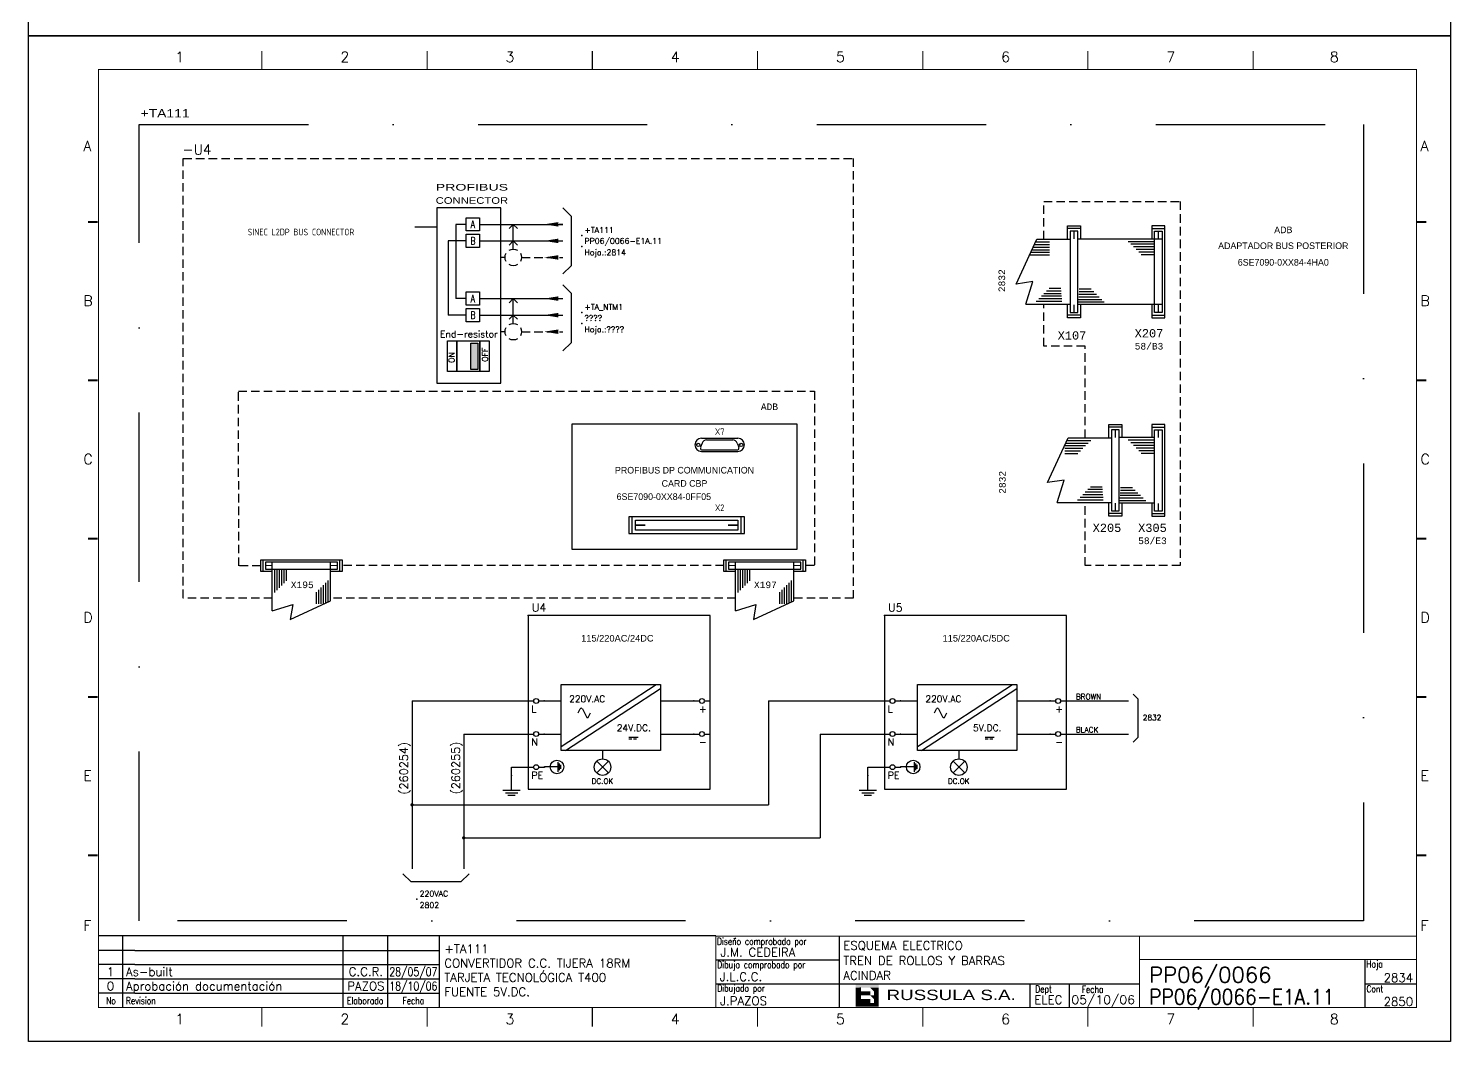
# Model space of a CAD drawing. Extents: x -4 to 416, y -4762 to 287.
# Drawn here: x -3.7 to 416.3, y -4762.2 to -4463.1 of the extents above; entities that cross this region are included whole.
import ezdxf
from ezdxf.enums import TextEntityAlignment as Align

# ---------------------------------------------------------------- set-up
doc = ezdxf.new("R2010")
doc.units = 0
doc.header["$LTSCALE"] = 10
doc.header["$MEASUREMENT"] = 0
for name, pattern in [('DASHDOT', [1, 0.5, -0.25, 0, -0.25]), ('DASHED2', [0.375, 0.25, -0.125]), ('HIDDEN', [0.375, 0.25, -0.125])]:
    doc.linetypes.add(name, pattern=pattern)
doc.layers.get('0').update_dxf_attribs({"linetype": 'CONTINUOUS'})
for name, color, linetype in [('1', 7, 'CONTINUOUS'), ('10', 5, 'CONTINUOUS'), ('102', 7, 'CONTINUOUS'), ('2', 7, 'CONTINUOUS'), ('4', 7, 'HIDDEN'), ('8', 1, 'CONTINUOUS'), ('9', 6, 'CONTINUOUS'), ('ATRIBUTOS', 6, 'CONTINUOUS'), ('DIBUJO', 7, 'CONTINUOUS'), ('NODE', 7, 'CONTINUOUS')]:
    doc.layers.add(name, color=color, linetype=linetype)
doc.styles.add('CROSSREF', font='MONOTXT', dxfattribs={"height": 2})
doc.styles.add('DIN', font='DIN.shx', dxfattribs={"width": 0.85})
doc.styles.add('HELVETICA', font='HELV.SHX')
doc.styles.add('LABEL', font='SIMPLEX', dxfattribs={"width": 0.8, "height": 4})
doc.styles.add('ROMANS', font='romans')
doc.styles.get("Standard").update_dxf_attribs({"font": 'simplex'})
doc.styles.add('TXT', font='txt')

# ---------------------------------------------------------------- blocks, each defined once
blk = doc.blocks.new('ITEM')
at = {"layer": 'ATRIBUTOS', "style": 'HELVETICA', "width": 1.2}
blk.add_attdef('ITEM', (0, 1.25), '', height=2.5, dxfattribs=at)
blk = doc.blocks.new('ELEC0042')
at = {"layer": '102'}
for p, q in [((2, 2), (-2, 2)), ((-2, 2), (-2, -2)), ((2, -2), (2, 2)), ((-2, -2), (2, -2))]:
    blk.add_line(p, q, dxfattribs=at)
blk.add_attdef('TB', text='', height=2.25, dxfattribs=at).set_placement((0, 3), align=Align.CENTER)
at = {"layer": '102', "width": 0.75}
blk.add_attdef('TN', text='', height=2.25, dxfattribs=at).set_placement((0, 0), align=Align.MIDDLE)
blk = doc.blocks.new('$030107')
at = {"layer": '102'}
for start, end in [(150, 210), (60, 120), (330, 30), (240, 300)]:
    blk.add_arc((0, 0), 2.5, start, end, dxfattribs=at)
blk = doc.blocks.new('NOD', base_point=(237.5, 170))
at = {"layer": 'NODE'}
blk.add_point((237.5, 170), dxfattribs=at)
blk = doc.blocks.new('$PP313')
at = {"layer": '2'}
blk.add_blockref('NOD', (0, 0), dxfattribs=at)
at = {"layer": '8'}
blk.add_attdef('1A', (1, -3.325), '', height=2.15, dxfattribs=at)
at = {"layer": '9'}
blk.add_attdef('ID', (1, 1), '', height=2.15, dxfattribs=at)
blk = doc.blocks.new('$$PLL21C')
for p, q in [((-2.5, 0), (-0.75, 0)), ((0.75, 0), (2.5, 0))]:
    blk.add_line(p, q)
at = {"layer": '2'}
blk.add_circle((0, 0), 0.75, dxfattribs=at)
for p in [(-2.5, 0), (2.5, 0)]:
    blk.add_blockref('NOD', p, dxfattribs=at)
at = {"layer": '8'}
blk.add_attdef('*A', (-1.5, -3.575), '', height=2.15, dxfattribs=at)
at = {"layer": '9'}
blk.add_attdef('ID', (-1.5, 1.25), '', height=2.15, dxfattribs=at)
blk = doc.blocks.new('$020203')
at = {"layer": '2'}
blk.add_line((-3.75, 0), (3.75, 0), dxfattribs=at)
at = {"layer": '4'}
blk.add_line((-3.75, -1.5), (3.75, -1.5), dxfattribs=at)
blk = doc.blocks.new('$021503')
at = {"layer": '2'}
for p, q in [((0, -10), (0, 0)), ((-3.5, -10), (3.5, -10)), ((-2.5, -11), (2.5, -11)), ((-1.5, -12), (1.5, -12))]:
    blk.add_line(p, q, dxfattribs=at)
blk.add_circle((0, -9), 5, dxfattribs=at)
blk.add_blockref('NOD', (0, 0), dxfattribs=at)
blk = doc.blocks.new('$020406')
at = {"layer": '2'}
for p, q in [((-5, 0), (-3.4, 3.2)), ((-1.6, 3.2), (0, 0)), ((0, 0), (1.6, -3.2)), ((3.4, -3.2), (5, 0))]:
    blk.add_line(p, q, dxfattribs=at)
for centre, start, end in [((-2.5, 2.8), 26.5651, 153.4349), ((2.5, -2.8), 206.5651, 333.4349)]:
    blk.add_arc(centre, 1, start, end, dxfattribs=at)
blk = doc.blocks.new('$$PLR12C')
for p, q in [((-2.5, 0), (-0.75, 0)), ((0.75, 0), (2.5, 0))]:
    blk.add_line(p, q)
at = {"layer": '2'}
blk.add_circle((0, 0), 0.75, dxfattribs=at)
for p in [(-2.5, 0), (2.5, 0)]:
    blk.add_blockref('NOD', p, dxfattribs=at)
at = {"layer": '8'}
blk.add_attdef('*A', text='', height=2.15, dxfattribs=at).set_placement((1.5, -3.575), align=Align.RIGHT)
at = {"layer": '9'}
blk.add_attdef('ID', text='', height=2.15, dxfattribs=at).set_placement((1.5, 1.25), align=Align.RIGHT)
blk = doc.blocks.new('$021501')
at = {"layer": '2'}
for p, q in [((0, -6), (0, 0)), ((-3.5, -6), (3.5, -6)), ((-2.5, -7), (2.5, -7)), ((-1.5, -8), (1.5, -8))]:
    blk.add_line(p, q, dxfattribs=at)
blk.add_blockref('NOD', (0, 0), dxfattribs=at)
blk = doc.blocks.new('newcajec')
at = {"layer": '1'}
for p, q in [((179.4, 20.85), (0.13, 20.85)), ((7, 20.85), (7, 0)), ((71, 20.85), (71, 0)), ((84, 20.85), (84, 0.09)), ((99, 20.85), (99, 0)), ((215.2, 20.8), (215.2, 0)), ((10.6, 16.64), (0, 16.64)), ((10.6, 16.64), (99, 16.64)), ((184.64, 20.18), (184.81, 20.01)), ((184.81, 20.01), (185.18, 20.25)), ((10.6, 12.48), (0, 12.48)), ((10.6, 12.48), (99, 12.48)), ((179.4, 13.87), (215.2, 13.87)), ((368, 14.06), (368, 0)), ((10.6, 8.32), (0, 8.32)), ((10.6, 8.32), (99, 8.32)), ((10.6, 4.16), (0, 4.16)), ((10.6, 4.16), (99, 4.16)), ((179.4, 6.93), (267.63, 6.93)), ((267.63, 6.93), (302.5, 6.93)), ((270.63, 6.91), (270.63, 0)), ((282.07, 6.93), (282.07, 0)), ((368, 6.93), (383, 6.93))]:
    blk.add_line(p, q, dxfattribs=at)
for points in [[(47.5, 272.5, 0.3, 0.3, 0), (47.5, 277.91, 0.3, 0.3, 0)], [(95.5, 272.5, 0.3, 0.3, 0), (95.5, 277.91, 0.3, 0.3, 0)], [(143.5, 272.5, 0.3, 0.3, 0), (143.5, 277.91, 0.3, 0.3, 0)], [(191.5, 272.5, 0.3, 0.3, 0), (191.5, 277.91, 0.3, 0.3, 0)], [(239.5, 272.5, 0.3, 0.3, 0), (239.5, 277.91, 0.3, 0.3, 0)], [(287.5, 272.5, 0.3, 0.3, 0), (287.5, 277.91, 0.3, 0.3, 0)], [(335.5, 272.5, 0.3, 0.3, 0), (335.5, 277.91, 0.3, 0.3, 0)], [(-2.99, 228.23, 0.6, 0.6, 0), (-0.18, 228.23, 0.6, 0.6, 0)], [(383.01, 228.23, 0.6, 0.6, 0), (385.82, 228.23, 0.6, 0.6, 0)], [(-2.99, 182.23, 0.6, 0.6, 0), (-0.18, 182.23, 0.6, 0.6, 0)], [(383.01, 182.23, 0.6, 0.6, 0), (385.82, 182.23, 0.6, 0.6, 0)], [(-2.99, 136.23, 0.6, 0.6, 0), (-0.18, 136.23, 0.6, 0.6, 0)], [(383.01, 136.23, 0.6, 0.6, 0), (385.82, 136.23, 0.6, 0.6, 0)], [(-2.99, 90.23, 0.6, 0.6, 0), (-0.18, 90.23, 0.6, 0.6, 0)], [(383.01, 90.23, 0.6, 0.6, 0), (385.82, 90.23, 0.6, 0.6, 0)], [(-2.99, 44.23, 0.6, 0.6, 0), (-0.18, 44.23, 0.6, 0.6, 0)], [(383.01, 44.23, 0.6, 0.6, 0), (385.82, 44.23, 0.6, 0.6, 0)], [(383, 20.8, 0.3, 0.3, 0), (179.4, 20.8, 0.3, 0.3, 0), (179.4, 0, 0.3, 0.3, 0)], [(302.5, 20.8, 0.3, 0.3, 0), (302.5, 0, 0.3, 0.3, 0)], [(302.5, 14, 0.3, 0.3, 0), (383, 14, 0.3, 0.3, 0)], [(47.5, -5.5, 0.3, 0.3, 0), (47.5, -0.09, 0.3, 0.3, 0)], [(95.5, -5.5, 0.3, 0.3, 0), (95.5, -0.09, 0.3, 0.3, 0)], [(143.5, -5.5, 0.3, 0.3, 0), (143.5, -0.09, 0.3, 0.3, 0)], [(191.5, -5.5, 0.3, 0.3, 0), (191.5, -0.09, 0.3, 0.3, 0)], [(239.5, -5.5, 0.3, 0.3, 0), (239.5, -0.09, 0.3, 0.3, 0)], [(287.5, -5.5, 0.3, 0.3, 0), (287.5, -0.09, 0.3, 0.3, 0)], [(335.5, -5.5, 0.3, 0.3, 0), (335.5, -0.09, 0.3, 0.3, 0)]]:
    blk.add_lwpolyline(points, format="xyseb", dxfattribs=at)
at = {"layer": '1', "const_width": 0.3}
blk.add_lwpolyline([(0, 0), (0, 272.5), (383, 272.5), (383, 0)], close=True, dxfattribs=at)
at = {"layer": '2', "color": 14}
for p, q in [((221.42, 4.69), (221.42, 5.81)), ((221.42, 2.47), (221.42, 3.58))]:
    blk.add_line(p, q, dxfattribs=at)
for points in [[(220.05, 5.81), (220.05, 6.92), (226.74, 5.81), (226.74, 6.92)], [(221.42, 2.47), (220.05, 2.47), (221.42, 5.81), (220.05, 5.81)], [(221.42, 4.69), (224.25, 4.69), (221.42, 3.58), (224.25, 3.58)], [(224.25, 5.81), (225.37, 5.81), (225.37, 4.69)], [(225.37, 5.81), (226.74, 5.81), (225.37, 1.35), (226.74, 1.35)], [(224.25, 0.24), (224.25, 2.47), (220.05, 0.24), (220.05, 2.47)], [(224.25, 3.58), (225.37, 3.58), (225.37, 2.47)], [(226.74, 1.35), (226.74, 0.24), (224.25, 1.35), (224.25, 0.24)]]:
    blk.add_solid(points, dxfattribs=at)
at = {"layer": '1', "style": 'ROMANS'}
for s, p in [('1', (22.29, 274.68)), ('2', (70.29, 274.68)), ('3', (118.29, 274.68)), ('4', (166.29, 274.68)), ('5', (214.29, 274.68)), ('6', (262.29, 274.68)), ('7', (310.29, 274.68)), ('8', (357.79, 274.68)), ('A', (-4.37, 248.84)), ('A', (384.13, 248.84)), ('B', (-4.37, 203.84)), ('B', (384.13, 203.84)), ('C', (-4.37, 157.84)), ('C', (384.13, 157.84)), ('D', (-4.37, 111.84)), ('D', (384.13, 111.84)), ('E', (-4.37, 65.84)), ('E', (384.13, 65.84)), ('F', (-4.37, 22.34)), ('F', (384.13, 22.34)), ('1', (22.29, -4.82)), ('2', (70.29, -4.82)), ('3', (118.29, -4.82)), ('4', (166.29, -4.82)), ('5', (214.29, -4.82)), ('6', (262.29, -4.82)), ('7', (310.29, -4.82)), ('8', (357.79, -4.82))]:
    blk.add_text(s, height=3, dxfattribs=at).set_placement(p)
at = {"layer": '1', "style": 'LABEL', "width": 0.8}
for s, p in [('Diseno comprobado por', (179.73, 18.27)), ('Dibujo comprobado por', (179.81, 11.47)), ('Hoja', (368.38, 11.66)), ('Dibujado por', (179.83, 4.64)), ('Fecha', (285.71, 4.3)), ('Cont', (368.43, 4.46)), ('No', (2.23, 1.05)), ('Revision', (8, 1.05))]:
    blk.add_text(s, height=2, dxfattribs=at).set_placement(p)
for s, p in [('Dept', (274.61, 4.44)), ('Elaborado', (77.5, 1.05)), ('Fecha', (91.5, 1.05))]:
    blk.add_text(s, height=2, dxfattribs=at).set_placement(p, align=Align.CENTER)
at = {"layer": '10', "style": 'ROMANS'}
for tag, p in [('REV41', (3.5, 18.74)), ('REV43', (77.7, 18.74)), ('REV31', (3.5, 14.58)), ('REV33', (77.7, 14.58)), ('REV21', (3.5, 10.42)), ('REV23', (77.7, 10.42)), ('REV11', (3.5, 6.27)), ('REV13', (77.7, 6.27))]:
    blk.add_attdef(tag, text='', height=2.5, dxfattribs=at).set_placement(p, align=Align.MIDDLE)
for tag, p, height in [('REV42', (8, 17.49), 2.5), ('SHEETNAME1', (100.5, 15.83), 2.5), ('DESIGNCHECK', (180.74, 14.83), 2.5), ('DOCUMENTTYPE', (216.43, 16.8), 2.5), ('NOTA', (305.32, 15.8), 3), ('REV32', (8, 13.33), 2.5), ('SHEETNAME2', (100.5, 11.67), 2.5), ('OBJECT', (216.43, 12.4), 2.5), ('REV22', (8, 9.17), 2.5), ('SHEETNAME3', (100.5, 7.51), 2.5), ('DRAWINGCHECK', (180.53, 7.71), 2.5), ('CUSTOMER', (216.43, 8.08), 2.5), ('ORDER', (305.32, 7.3), 4.5), ('REV12', (8, 5.01), 2.5), ('SHEETNAME4', (100.5, 3.35), 2.5), ('DOCUMENT_ID', (305.32, 0.93), 4.4), ('USER', (180.63, 0.71), 2.5), ('DEPARTMENT', (271.93, 1.05), 2.5)]:
    blk.add_attdef(tag, p, '', height=height, dxfattribs=at)
for tag, width, p, p2 in [('REV44', 1.221199, (84.53, 17.49), (98.48, 17.49)), ('REV34', 1.221199, (84.53, 13.33), (98.48, 13.33)), ('REV24', 1.221199, (84.53, 9.17), (98.48, 9.17)), ('REV14', 1.221199, (84.53, 5.01), (98.48, 5.01)), ('CREATED2', 7.039915, (282.71, 1.05), (301.14, 1.05))]:
    blk.add_attdef(tag, text='', height=2.5, dxfattribs=dict(at, width=width)).set_placement(p, p2, align=Align.FIT)
for tag, p in [('SHEET', (382, 7.43)), ('NEXTSHEET', (382, 0.5))]:
    blk.add_attdef(tag, text='', height=2.5, dxfattribs=at).set_placement(p, align=Align.RIGHT)
at = {"layer": 'DIBUJO', "color": 14, "style": 'HELVETICA', "width": 1.3}
blk.add_text('RUSSULA S.A.', height=3, dxfattribs=at).set_placement((229, 2.19))

msp = doc.modelspace()

# ---------------------------------------------------------------- hatches: boundary and pattern name
at = {"layer": '2'}
msp.add_hatch(color=256, dxfattribs=at).paths.add_polyline_path([(127.03, -4563.83), (129.08, -4563.83), (129.08, -4556.04), (127.03, -4556.04)])

# ---------------------------------------------------------------- linework, layer by layer
at = {"linetype": 'HIDDEN'}
for p, q in [((296.16, -4514.2), (336.46, -4514.2)), ((296.16, -4525.36), (296.16, -4514.2)), ((336.46, -4514.2), (336.46, -4556.95)), ((137.08, -4530.71), (135.81, -4530.71)), ((141.96, -4530.71), (154.15, -4530.71)), ((296.16, -4556.95), (296.16, -4544.48)), ((137.08, -4552.64), (135.81, -4552.64)), ((141.96, -4552.64), (154.15, -4552.64)), ((308.37, -4556.95), (296.16, -4556.95)), ((308.37, -4583.99), (308.37, -4556.95)), ((336.46, -4556.95), (336.46, -4621.68)), ((308.37, -4621.68), (308.37, -4603.1)), ((336.46, -4621.68), (308.37, -4621.68))]:
    msp.add_line(p, q, dxfattribs=at)
for p, q in [((116.92, -4516.05), (116.92, -4567.81)), ((135.81, -4516.05), (116.92, -4516.05)), ((135.81, -4567.81), (135.81, -4516.05)), ((154.15, -4516.05), (156.6, -4518.5)), ((156.6, -4518.5), (156.6, -4533.15)), ((116.92, -4521.81), (110.48, -4521.81)), ((122.54, -4520.94), (122.54, -4542.87)), ((125.64, -4520.94), (122.54, -4520.94)), ((129.55, -4520.94), (154.15, -4520.94)), ((139.52, -4520.94), (138.3, -4522.16)), ((139.52, -4528.27), (139.52, -4520.94)), ((139.52, -4520.94), (140.74, -4522.16)), ((154.15, -4520.94), (153.09, -4520.94)), ((303.18, -4521.42), (307.05, -4521.42)), ((303.18, -4525.36), (303.18, -4521.42)), ((307.05, -4522.19), (303.18, -4522.19)), ((303.95, -4522.96), (303.95, -4546.95)), ((306.27, -4522.96), (303.95, -4522.96)), ((306.27, -4546.95), (306.27, -4522.96)), ((307.05, -4521.42), (307.05, -4525.28)), ((328.09, -4521.42), (328.09, -4525.29)), ((331.96, -4521.42), (328.09, -4521.42)), ((328.09, -4522.2), (331.96, -4522.2)), ((328.87, -4546.96), (328.87, -4522.97)), ((328.87, -4522.97), (331.19, -4522.97)), ((331.19, -4522.97), (331.19, -4546.96)), ((331.96, -4548.51), (331.96, -4521.42)), ((120.31, -4525.83), (120.31, -4547.75)), ((125.64, -4525.83), (120.31, -4525.83)), ((129.55, -4525.83), (154.15, -4525.83)), ((139.52, -4525.83), (138.3, -4527.05)), ((139.52, -4525.83), (140.74, -4527.05)), ((287.99, -4538.59), (294.14, -4525.36)), ((293.43, -4526.89), (297.83, -4526.89)), ((293.78, -4526.13), (297.83, -4526.13)), ((294.14, -4525.36), (303.95, -4525.36)), ((303.95, -4525.29), (303.94, -4525.29)), ((331.19, -4525.29), (306.27, -4525.29)), ((328.87, -4526.07), (321.13, -4526.07)), ((328.87, -4526.84), (321.9, -4526.84)), ((292.01, -4529.95), (297.83, -4529.95)), ((292.37, -4529.18), (297.83, -4529.18)), ((292.72, -4528.42), (297.83, -4528.42)), ((293.13, -4527.65), (297.83, -4527.65)), ((328.87, -4527.62), (322.67, -4527.62)), ((328.87, -4528.39), (323.45, -4528.39)), ((328.87, -4529.16), (324.22, -4529.16)), ((328.87, -4529.94), (325, -4529.94)), ((156.6, -4533.15), (154.15, -4535.6)), ((154.15, -4538.78), (156.6, -4541.22)), ((292.96, -4537.8), (287.99, -4538.59)), ((290.84, -4544.48), (292.96, -4537.8)), ((301.25, -4539.89), (297.78, -4539.89)), ((306.68, -4540), (310.19, -4540)), ((125.64, -4542.87), (122.54, -4542.87)), ((129.55, -4542.87), (154.15, -4542.87)), ((139.52, -4542.87), (138.3, -4544.09)), ((139.52, -4550.2), (139.52, -4542.87)), ((139.52, -4542.87), (140.74, -4544.09)), ((156.6, -4541.22), (156.6, -4555.88)), ((301.54, -4543.71), (293.95, -4543.71)), ((301.48, -4542.95), (294.72, -4542.95)), ((301.42, -4542.18), (295.48, -4542.18)), ((301.36, -4541.42), (296.25, -4541.42)), ((301.3, -4540.65), (297.01, -4540.65)), ((306.38, -4543.87), (314.06, -4543.87)), ((306.44, -4543.09), (313.29, -4543.09)), ((306.5, -4542.32), (312.51, -4542.32)), ((306.56, -4541.54), (311.74, -4541.54)), ((306.62, -4540.77), (310.97, -4540.77)), ((125.64, -4547.75), (120.31, -4547.75)), ((129.55, -4547.75), (154.15, -4547.75)), ((139.52, -4547.75), (138.3, -4548.98)), ((139.52, -4547.75), (140.74, -4548.98)), ((290.84, -4544.48), (303.95, -4544.48)), ((303.18, -4548.5), (303.18, -4544.48)), ((307.05, -4547.73), (303.18, -4547.73)), ((307.05, -4548.5), (303.18, -4548.5)), ((303.95, -4544.64), (303.94, -4544.64)), ((303.95, -4546.95), (306.27, -4546.95)), ((331.19, -4544.64), (306.27, -4544.64)), ((307.05, -4544.63), (307.05, -4548.5)), ((328.09, -4544.64), (328.09, -4548.51)), ((328.09, -4547.74), (331.96, -4547.74)), ((328.09, -4548.51), (331.96, -4548.51)), ((331.19, -4546.96), (328.87, -4546.96)), ((156.6, -4555.88), (154.15, -4558.32)), ((116.92, -4567.81), (135.81, -4567.81)), ((315.39, -4583.99), (315.39, -4580.04)), ((315.39, -4580.04), (319.26, -4580.04)), ((319.26, -4580.82), (315.39, -4580.82)), ((316.16, -4581.59), (316.16, -4605.58)), ((318.49, -4581.59), (316.16, -4581.59)), ((318.49, -4605.58), (318.49, -4581.59)), ((319.26, -4580.04), (319.26, -4583.91)), ((328.09, -4580.05), (328.09, -4583.92)), ((331.96, -4580.05), (328.09, -4580.05)), ((328.09, -4580.82), (331.96, -4580.82)), ((328.87, -4605.59), (328.87, -4581.6)), ((328.87, -4581.6), (331.19, -4581.6)), ((331.19, -4581.6), (331.19, -4605.59)), ((331.96, -4607.14), (331.96, -4580.05)), ((195.09, -4584.1), (205.84, -4584.1)), ((297.26, -4597.21), (303.4, -4583.99)), ((302.4, -4586.28), (308.52, -4586.28)), ((302.69, -4585.52), (309.28, -4585.52)), ((303.05, -4584.75), (310.05, -4584.75)), ((303.4, -4583.99), (316.16, -4583.99)), ((328.87, -4583.92), (318.49, -4583.92)), ((328.87, -4584.69), (321.13, -4584.69)), ((328.87, -4585.47), (321.9, -4585.47)), ((328.87, -4586.24), (322.67, -4586.24)), ((195.09, -4588), (205.84, -4588)), ((302.4, -4587.05), (307.75, -4587.05)), ((302.4, -4587.81), (306.99, -4587.81)), ((302.4, -4588.58), (306.22, -4588.58)), ((328.87, -4587.02), (323.45, -4587.02)), ((328.87, -4587.79), (324.22, -4587.79)), ((328.87, -4588.56), (325, -4588.56)), ((302.22, -4596.43), (297.26, -4597.21)), ((300.11, -4603.1), (302.22, -4596.43)), ((313.46, -4598.52), (309.99, -4598.52)), ((318.89, -4598.62), (322.41, -4598.62)), ((300.11, -4603.1), (316.16, -4603.1)), ((313.75, -4602.34), (306.17, -4602.34)), ((313.7, -4601.57), (306.93, -4601.57)), ((313.64, -4600.81), (307.7, -4600.81)), ((313.58, -4600.05), (308.46, -4600.05)), ((313.52, -4599.28), (309.22, -4599.28)), ((315.39, -4607.13), (315.39, -4603.1)), ((318.6, -4602.49), (326.28, -4602.49)), ((318.66, -4601.72), (325.5, -4601.72)), ((318.72, -4600.94), (324.73, -4600.94)), ((318.77, -4600.17), (323.95, -4600.17)), ((318.83, -4599.4), (323.18, -4599.4)), ((207.82, -4607.34), (173.62, -4607.34)), ((173.62, -4607.34), (173.62, -4612.22)), ((174.6, -4612.22), (174.6, -4607.34)), ((206.85, -4612.22), (206.85, -4607.34)), ((207.82, -4612.22), (207.82, -4607.34)), ((319.26, -4606.35), (315.39, -4606.35)), ((319.26, -4607.13), (315.39, -4607.13)), ((316.16, -4605.58), (318.49, -4605.58)), ((328.87, -4603.27), (318.49, -4603.27)), ((319.26, -4603.26), (319.26, -4607.13)), ((328.09, -4603.27), (328.09, -4607.14)), ((328.09, -4606.36), (331.96, -4606.36)), ((328.09, -4607.14), (331.96, -4607.14)), ((331.19, -4605.59), (328.87, -4605.59)), ((175.58, -4608.31), (205.87, -4608.31)), ((175.58, -4611.24), (175.58, -4608.31)), ((205.87, -4611.24), (175.58, -4611.24)), ((205.87, -4608.31), (205.87, -4611.24)), ((173.62, -4612.22), (178.23, -4612.22)), ((178.23, -4612.22), (207.82, -4612.22)), ((64.92, -4619.96), (89, -4619.96)), ((64.92, -4623.4), (64.92, -4619.96)), ((65.61, -4623.4), (65.61, -4619.96)), ((88.31, -4623.4), (88.31, -4619.96)), ((89, -4619.96), (89, -4623.4)), ((201.72, -4619.96), (225.79, -4619.96)), ((201.72, -4623.4), (201.72, -4619.96)), ((202.4, -4623.4), (202.4, -4619.96)), ((225.1, -4623.4), (225.1, -4619.96)), ((225.79, -4619.96), (225.79, -4623.4)), ((68.36, -4623.4), (64.92, -4623.4)), ((87.62, -4620.65), (66.3, -4620.65)), ((66.3, -4620.65), (66.3, -4622.71)), ((66.3, -4622.71), (87.62, -4622.71)), ((68.35, -4635.09), (68.35, -4620.64)), ((69.04, -4622.81), (69.04, -4629.64)), ((69.73, -4622.86), (69.73, -4628.95)), ((70.42, -4622.92), (70.42, -4628.26)), ((71.1, -4622.97), (71.1, -4627.57)), ((71.79, -4623.02), (71.79, -4626.89)), ((72.48, -4623.08), (72.48, -4626.2)), ((85.55, -4632.12), (85.55, -4620.64)), ((89, -4623.4), (85.56, -4623.4)), ((87.62, -4622.71), (87.62, -4620.65)), ((205.16, -4623.4), (201.72, -4623.4)), ((224.42, -4620.65), (203.09, -4620.65)), ((203.09, -4620.65), (203.09, -4622.71)), ((203.09, -4622.71), (224.42, -4622.71)), ((205.15, -4635.09), (205.15, -4620.64)), ((205.84, -4622.81), (205.84, -4629.64)), ((206.52, -4622.86), (206.52, -4628.95)), ((207.21, -4622.92), (207.21, -4628.26)), ((207.9, -4622.97), (207.9, -4627.57)), ((208.59, -4623.02), (208.59, -4626.89)), ((209.27, -4623.08), (209.27, -4626.2)), ((222.34, -4632.12), (222.34, -4620.64)), ((225.79, -4623.4), (222.35, -4623.4)), ((224.42, -4622.71), (224.42, -4620.65)), ((82.8, -4633.03), (82.8, -4628.21)), ((83.49, -4633.03), (83.49, -4627.52)), ((84.17, -4632.76), (84.17, -4626.83)), ((84.86, -4632.44), (84.86, -4626.15)), ((219.59, -4633.03), (219.59, -4628.21)), ((220.28, -4633.03), (220.28, -4627.52)), ((220.97, -4632.76), (220.97, -4626.83)), ((221.66, -4632.44), (221.66, -4626.15)), ((73.65, -4637.65), (85.55, -4632.12)), ((81.42, -4633.03), (81.42, -4629.59)), ((82.11, -4633.03), (82.11, -4628.9)), ((210.45, -4637.65), (222.34, -4632.12)), ((218.22, -4633.03), (218.22, -4629.59)), ((218.91, -4633.03), (218.91, -4628.9)), ((68.35, -4635.09), (74.36, -4633.18)), ((74.36, -4633.18), (73.65, -4637.65)), ((197.64, -4636.43), (143.9, -4636.43)), ((143.9, -4636.43), (143.9, -4687.73)), ((197.64, -4687.73), (197.64, -4636.43)), ((205.15, -4635.09), (211.15, -4633.18)), ((211.15, -4633.18), (210.45, -4637.65)), ((302.86, -4636.43), (249.12, -4636.43)), ((249.12, -4636.43), (249.12, -4687.73)), ((302.86, -4687.73), (302.86, -4636.43)), ((153.67, -4656.79), (182.98, -4656.79)), ((153.67, -4675.11), (181.76, -4656.79)), ((153.67, -4676.33), (153.67, -4656.79)), ((182.98, -4656.79), (182.98, -4676.33)), ((197.64, -4661.67), (197.64, -4656.79)), ((258.89, -4656.79), (288.21, -4656.79)), ((258.89, -4675.11), (286.99, -4656.79)), ((258.89, -4676.33), (258.89, -4656.79)), ((288.21, -4656.79), (288.21, -4676.33)), ((302.86, -4661.67), (302.86, -4656.79)), ((148.78, -4661.67), (153.67, -4661.67)), ((154.89, -4676.33), (182.98, -4658.01)), ((182.98, -4661.67), (192.75, -4661.67)), ((254.01, -4661.67), (258.89, -4661.67)), ((260.12, -4676.33), (288.21, -4658.01)), ((288.21, -4661.67), (297.98, -4661.67)), ((324.09, -4661.15), (322.59, -4659.65)), ((324.09, -4672.38), (324.09, -4661.15)), ((148.78, -4671.44), (153.67, -4671.44)), ((182.98, -4671.44), (192.75, -4671.44)), ((254.01, -4671.44), (258.89, -4671.44)), ((288.21, -4671.44), (297.98, -4671.44)), ((324.09, -4672.38), (322.59, -4673.88)), ((182.98, -4676.33), (153.67, -4676.33)), ((165.88, -4676.33), (165.88, -4678.77)), ((288.21, -4676.33), (258.89, -4676.33)), ((271.11, -4676.33), (271.11, -4678.77)), ((139.01, -4686.1), (139.01, -4681.21)), ((139.01, -4681.21), (143.9, -4681.21)), ((164.16, -4682.94), (167.61, -4679.49)), ((167.61, -4682.94), (164.16, -4679.49)), ((244.24, -4686.1), (244.24, -4681.21)), ((244.24, -4681.21), (249.12, -4681.21)), ((269.38, -4682.94), (272.84, -4679.49)), ((272.84, -4682.94), (269.38, -4679.49)), ((143.9, -4687.73), (197.64, -4687.73)), ((249.12, -4687.73), (302.86, -4687.73)), ((109.35, -4715.11), (106.9, -4712.67)), ((124, -4715.11), (109.35, -4715.11)), ((126.45, -4712.67), (124, -4715.11))]:
    msp.add_line(p, q)
at = {"color": 3, "linetype": 'Continuous'}
for p, q in [((156.86, -4616.98), (156.86, -4579.85)), ((156.86, -4579.85), (223.3, -4579.85)), ((223.3, -4579.85), (223.3, -4616.98)), ((178.36, -4616.98), (156.86, -4616.98)), ((223.3, -4616.98), (178.36, -4616.98))]:
    msp.add_line(p, q, dxfattribs=at)
at = {"color": 1}
for p, q in [((195.34, -4585.56), (194.85, -4586.78)), ((196.56, -4584.58), (204.38, -4584.58)), ((205.6, -4585.56), (206.09, -4586.78)), ((195.09, -4587.52), (205.84, -4587.52))]:
    msp.add_line(p, q, dxfattribs=at)
at = {"linetype": 'HIDDEN'}
for points in [[(68.35, -4631.29), (42.05, -4631.29), (42.05, -4501.47), (239.92, -4501.47), (239.92, -4631.29), (222.34, -4631.29)], [(205.15, -4631.29), (85.55, -4631.29)]]:
    msp.add_lwpolyline(points, dxfattribs=at)
for points, const_width in [([(305.11, -4522.96), (305.11, -4525.28)], 0.387), ([(330.03, -4522.97), (330.03, -4525.29)], 0.387), ([(305.11, -4544.63), (305.11, -4546.95)], 0.387), ([(330.03, -4544.64), (330.03, -4546.96)], 0.387), ([(317.32, -4581.59), (317.32, -4583.91)], 0.387), ([(330.03, -4581.6), (330.03, -4583.92)], 0.387), ([(317.32, -4603.26), (317.32, -4605.58)], 0.387), ([(330.03, -4603.27), (330.03, -4605.59)], 0.387), ([(175.58, -4609.78), (178.51, -4609.78)], 0.489), ([(202.94, -4609.78), (205.87, -4609.78)], 0.489), ([(68.36, -4621.68), (66.3, -4621.68)], 0.344), ([(87.62, -4621.68), (85.56, -4621.68)], 0.344), ([(205.16, -4621.68), (203.09, -4621.68)], 0.344), ([(224.42, -4621.68), (222.35, -4621.68)], 0.344)]:
    msp.add_lwpolyline(points, dxfattribs=dict(const_width=const_width))
at = {"linetype": 'DASHED2'}
for points in [[(64.92, -4621.74), (58.47, -4621.78), (58.35, -4570.22), (228.47, -4570.22), (228.47, -4621.68), (225.79, -4621.68)], [(121.84, -4621.68), (89, -4621.68)], [(201.72, -4621.68), (121.84, -4621.68)]]:
    msp.add_lwpolyline(points, dxfattribs=at)
at = {"const_width": 0.489}
for points in [[(109.38, -4692.34, 1), (109.87, -4692.34, 1)], [(124.64, -4702.11, 1), (125.12, -4702.11, 1)]]:
    msp.add_lwpolyline(points, format="xyb", close=True, dxfattribs=at)
at = {"color": 1}
for centre in [(194.12, -4586.05), (206.82, -4586.05)]:
    msp.add_circle(centre, 0.489, dxfattribs=at)
for centre in [(165.88, -4681.21), (271.11, -4681.21)]:
    msp.add_circle(centre, 2.44)
for centre, start, end in [((195.09, -4586.05), 90, 270), ((205.84, -4586.05), 270, 90)]:
    msp.add_arc(centre, 1.95, start, end)
for centre, radius, start, end in [((196.58, -4585.86), 1.27, 90.7848, 166.5348), ((204.36, -4585.86), 1.27, 13.4652, 89.2152), ((195.34, -4587.03), 0.546, 153.4349, 243.4349), ((205.6, -4587.03), 0.546, 296.5651, 26.5651)]:
    msp.add_arc(centre, radius, start, end, dxfattribs=at)
for points in [[(148.6, -4520.94), (152.86, -4520.27), (152.86, -4521.61)], [(148.6, -4525.83), (152.86, -4525.15), (152.86, -4526.5)], [(148.6, -4530.71), (152.86, -4530.04), (152.86, -4531.39)], [(148.6, -4542.87), (152.86, -4542.19), (152.86, -4543.54)], [(148.6, -4547.75), (152.86, -4547.08), (152.86, -4548.43)], [(148.6, -4552.64), (152.86, -4551.97), (152.86, -4553.31)]]:
    msp.add_solid(points)
at = {"layer": '2', "linetype": 'DASHDOT', "ltscale": 10}
for p, q in [((29, -4491.46), (390.62, -4491.46)), ((29, -4726.57), (29, -4491.46)), ((390.62, -4491.46), (390.62, -4726.57)), ((390.62, -4726.57), (29, -4726.57))]:
    msp.add_line(p, q, dxfattribs=at)
at = {"layer": '2', "color": 7}
for p, q in [((109.62, -4661.67), (143.9, -4661.67)), ((214.85, -4661.67), (249.12, -4661.67)), ((124.88, -4671.44), (143.9, -4671.44)), ((230.1, -4671.44), (249.12, -4671.44)), ((109.62, -4692.34), (214.85, -4692.34)), ((124.88, -4702.11), (230.1, -4702.11))]:
    msp.add_line(p, q, dxfattribs=at)
at = {"layer": '2'}
for points in [[(120.05, -4555.38), (122.87, -4555.38), (122.87, -4564.41), (120.05, -4564.41)], [(122.87, -4555.38), (129.6, -4555.38), (129.6, -4564.41), (122.87, -4564.41)], [(126.99, -4556.04), (129.04, -4556.04), (129.04, -4563.83), (126.99, -4563.83)], [(126.99, -4556.04), (129.04, -4556.04), (129.04, -4563.83), (126.99, -4563.83)], [(129.6, -4555.38), (132.43, -4555.38), (132.43, -4564.41), (129.6, -4564.41)]]:
    msp.add_lwpolyline(points, close=True, dxfattribs=at)
at = {"layer": 'DIBUJO'}
for p, q in [((109.62, -4661.67), (109.62, -4711.22)), ((214.85, -4661.67), (214.85, -4692.34)), ((302.83, -4661.67), (321.17, -4661.67)), ((124.88, -4671.44), (124.88, -4711.22)), ((230.1, -4671.44), (230.1, -4702.11)), ((302.83, -4671.44), (321.17, -4671.44))]:
    msp.add_line(p, q, dxfattribs=at)
for points in [[(-3.68, -4168.24), (416.32, -4168.24), (416.32, -4465.24), (-3.68, -4465.24), (-3.68, -4168.24)], [(-3.68, -4465.24), (416.32, -4465.24), (416.32, -4762.24), (-3.68, -4762.24), (-3.68, -4465.24)]]:
    msp.add_lwpolyline(points, dxfattribs=at)

# ---------------------------------------------------------------- block references
ref = msp.add_blockref('$PP313', (159.76, -4524.26, 0), dxfattribs=dict(xscale=0.7835377918477273, yscale=0.7835377918477273, zscale=0.7835377918477273))
ref.add_attrib('ID', '+TA111', (160.54, -4523.48, 0), dxfattribs={"layer": '9', "height": 1.685, "style": 'ROMANS'})
ref = msp.add_blockref('$PP313', (159.76, -4527.48, 0), dxfattribs=dict(xscale=0.7835377918477273, yscale=0.7835377918477273, zscale=0.7835377918477273))
ref.add_attrib('ID', 'PP06/0066-E1A.11', (160.54, -4526.69, 0), dxfattribs={"layer": '9', "height": 1.6846, "style": 'ROMANS'})
ref.add_attrib('1A', 'Hoja.:2814', (160.54, -4530.08, 0), dxfattribs={"layer": '8', "height": 1.685, "style": 'ROMANS'})
for name, p, xscale, yscale, zscale in [('$030107', (139.52, -4530.71), -0.9771016234534844, 0.9771016234534844, 0.9771016234534844), ('$030107', (139.52, -4552.64), -0.9771016234534844, 0.9771016234534844, 0.9771016234534844), ('$020406', (160.51, -4665.21), 0.3664131087950566, 0.3664131087950566, 0.3664131087950566), ('$020406', (265.73, -4665.21), 0.3664131087950566, 0.3664131087950566, 0.3664131087950566), ('$020203', (174.99, -4672.34), 0.3664131087950566, 0.3664131087950566, 0.3664131087950566), ('$020203', (280.21, -4672.34), 0.3664131087950566, 0.3664131087950566, 0.3664131087950566), ('$021501', (139.01, -4683.66), 0.7328262175901132, 0.7328262175901132, 0.7328262175901132), ('$021501', (244.24, -4683.66), 0.7328262175901132, 0.7328262175901132, 0.7328262175901132)]:
    msp.add_blockref(name, p, dxfattribs=dict(xscale=xscale, yscale=yscale, zscale=zscale))
ref = msp.add_blockref('$PP313', (159.76, -4546.98, 0), dxfattribs=dict(xscale=0.7835377918477273, yscale=0.7835377918477273, zscale=0.7835377918477273))
ref.add_attrib('ID', '+TA_NTM1', (160.54, -4546.2, 0), dxfattribs={"layer": '9', "height": 1.685, "style": 'ROMANS'})
ref = msp.add_blockref('$PP313', (159.76, -4550.2, 0), dxfattribs=dict(xscale=0.7835377918477273, yscale=0.7835377918477273, zscale=0.7835377918477273))
ref.add_attrib('ID', '????', (160.54, -4549.42, 0), dxfattribs={"layer": '9', "height": 1.685, "style": 'ROMANS'})
ref.add_attrib('1A', 'Hoja.:????', (160.54, -4552.8, 0), dxfattribs={"layer": '8', "height": 1.685, "style": 'ROMANS'})
ref = msp.add_blockref('$PP313', (143.9, -4636.4), dxfattribs=dict(xscale=1.09923932638517, yscale=1.09923932638517, zscale=1.09923932638517))
ref.add_attrib('ID', 'U4', (145, -4635.3), dxfattribs={"layer": '9', "height": 2.363, "style": 'ROMANS'})
ref = msp.add_blockref('$PP313', (249.12, -4636.4), dxfattribs=dict(xscale=1.09923932638517, yscale=1.09923932638517, zscale=1.09923932638517))
ref.add_attrib('ID', 'U5', (250.22, -4635.3), dxfattribs={"layer": '9', "height": 2.363, "style": 'ROMANS'})
at = {"xscale": 0.9526740828675028, "yscale": 0.9526740828675028, "zscale": 0.9526740828675028}
for name, p, values in [('$$PLL21C', (146.28, -4661.67), {'*A': 'L'}), ('$$PLR12C', (195.23, -4661.67), {'*A': '+'}), ('$$PLL21C', (251.51, -4661.67), {'*A': 'L'}), ('$$PLR12C', (300.45, -4661.67), {'*A': '+'}), ('$$PLL21C', (146.28, -4671.44), {'*A': 'N'}), ('$$PLR12C', (195.23, -4671.44), {'*A': '-'}), ('$$PLL21C', (251.51, -4671.44), {'*A': 'N'}), ('$$PLR12C', (300.45, -4671.44), {'*A': '-'}), ('$$PLL21C', (146.28, -4681.21), {'*A': 'PE'}), ('$$PLL21C', (251.51, -4681.21), {'*A': 'PE'})]:
    msp.add_blockref(name, p, dxfattribs=at).add_auto_attribs(values)
at = {"xscale": 0.4001231148041823, "yscale": 0.4001231148041823, "zscale": 0.4001231148041823, "rotation": 90}
for p in [(148.8, -4681.15), (254.02, -4681.15)]:
    msp.add_blockref('$021503', p, dxfattribs=at)
ref = msp.add_blockref('$PP313', (111.07, -4720.18, 0), dxfattribs=dict(xscale=0.7835377918477273, yscale=0.7835377918477273, zscale=0.7835377918477273))
ref.add_attrib('ID', '220VAC', (111.85, -4719.4, 0), dxfattribs={"layer": '9', "height": 1.685, "style": 'ROMANS'})
ref.add_attrib('1A', '2802', (111.85, -4722.79, 0), dxfattribs={"layer": '8', "height": 1.685, "style": 'ROMANS'})
at = {"layer": '102'}
ref = msp.add_blockref('ELEC0042', (127.59, -4520.94), dxfattribs=dict(at, xscale=-0.9771016234534844, yscale=0.9771016234534844, zscale=0.9771016234534844))
ref.add_attrib('TN', 'A', dxfattribs={"height": 2.2, "width": 0.75}).set_placement((127.59, -4520.94), align=Align.MIDDLE)
ref = msp.add_blockref('ELEC0042', (127.59, -4525.83), dxfattribs=dict(at, xscale=-0.9771016234534844, yscale=0.9771016234534844, zscale=0.9771016234534844))
ref.add_attrib('TN', 'B', dxfattribs={"height": 2.2, "width": 0.75}).set_placement((127.59, -4525.83), align=Align.MIDDLE)
ref = msp.add_blockref('ELEC0042', (127.59, -4542.87), dxfattribs=dict(at, xscale=-0.9771016234534844, yscale=0.9771016234534844, zscale=0.9771016234534844))
ref.add_attrib('TN', 'A', dxfattribs={"height": 2.2, "width": 0.75}).set_placement((127.59, -4542.87), align=Align.MIDDLE)
ref = msp.add_blockref('ELEC0042', (127.59, -4547.75), dxfattribs=dict(at, xscale=-0.9771016234534844, yscale=0.9771016234534844, zscale=0.9771016234534844))
ref.add_attrib('TN', 'B', dxfattribs={"height": 2.2, "width": 0.75}).set_placement((127.59, -4547.75), align=Align.MIDDLE)
at = {"layer": '2', "color": 7}
ref = msp.add_blockref('newcajec', (17, -4752.22), dxfattribs=dict(at, xscale=1.01644289207995, yscale=1.01644289207995, zscale=1.01644289207995))
ref.add_attrib('REV24', '28/05/07', dxfattribs={"layer": '10', "height": 2.541, "style": 'ROMANS', "width": 0.728168}).set_placement((102.91, -4742.89), (117.1, -4742.89), align=Align.FIT)
ref.add_attrib('SHEETNAME3', 'TARJETA TECNOLÓGICA T400', (119.15, -4744.59), dxfattribs={"layer": '10', "height": 2.5411, "style": 'ROMANS'})
ref.add_attrib('SHEETNAME2', 'CONVERTIDOR C.C. TIJERA 18RM', (119.15, -4740.36), dxfattribs={"layer": '10', "height": 2.5411, "style": 'ROMANS'})
ref.add_attrib('SHEETNAME1', '+TA111', (119.15, -4736.13), dxfattribs={"layer": '10', "height": 2.541, "style": 'ROMANS'})
ref.add_attrib('USER', 'J.PAZOS', (200.6, -4751.5), dxfattribs={"layer": '10', "height": 2.541, "style": 'ROMANS'})
ref.add_attrib('DRAWINGCHECK', 'J.L.C.C.', (200.5, -4744.38), dxfattribs={"layer": '10', "height": 2.541, "style": 'ROMANS'})
ref.add_attrib('DESIGNCHECK', 'J.M. CEDEIRA', (200.71, -4737.14), dxfattribs={"layer": '10', "height": 2.5411, "style": 'ROMANS'})
ref.add_attrib('REV22', 'As-built', (25.13, -4742.89), dxfattribs={"layer": '10', "height": 2.541, "style": 'ROMANS'})
ref.add_attrib('REV12', 'Aprobación documentación', (25.13, -4747.12), dxfattribs={"layer": '10', "height": 2.5411, "style": 'ROMANS'})
ref.add_attrib('REV21', '1', dxfattribs={"layer": '10', "height": 2.54, "style": 'ROMANS'}).set_placement((20.56, -4741.62), align=Align.MIDDLE)
ref.add_attrib('REV11', '0', dxfattribs={"layer": '10', "height": 2.54, "style": 'ROMANS'}).set_placement((20.56, -4745.85), align=Align.MIDDLE)
ref.add_attrib('SHEETNAME4', 'FUENTE 5V.DC.', (119.15, -4748.82), dxfattribs={"layer": '10', "height": 2.5411, "style": 'ROMANS'})
ref.add_attrib('REV14', '18/10/06', dxfattribs={"layer": '10', "height": 2.541, "style": 'ROMANS', "width": 0.728168}).set_placement((102.91, -4747.12), (117.1, -4747.12), align=Align.FIT)
ref.add_attrib('REV23', 'C.C.R.', dxfattribs={"layer": '10', "height": 2.541, "style": 'ROMANS'}).set_placement((95.98, -4741.62), align=Align.MIDDLE)
ref.add_attrib('REV13', 'PAZOS', dxfattribs={"layer": '10', "height": 2.541, "style": 'ROMANS'}).set_placement((95.98, -4745.85), align=Align.MIDDLE)
ref.add_attrib('DOCUMENT_ID', 'PP06/0066-E1A.11', (327.34, -4751.27), dxfattribs={"layer": '10', "height": 4.4723, "style": 'ROMANS', "width": 0.9})
ref.add_attrib('ORDER', 'PP06/0066', (327.34, -4744.8), dxfattribs={"layer": '10', "height": 4.574, "style": 'ROMANS'})
ref.add_attrib('CUSTOMER', 'ACINDAR', (236.99, -4744), dxfattribs={"layer": '10', "height": 2.541, "style": 'ROMANS'})
ref.add_attrib('OBJECT', 'TREN DE ROLLOS Y BARRAS', (236.99, -4739.61), dxfattribs={"layer": '10', "height": 2.5411, "style": 'ROMANS'})
ref.add_attrib('DOCUMENTTYPE', 'ESQUEMA ELECTRICO', (236.99, -4735.14), dxfattribs={"layer": '10', "height": 2.5411, "style": 'ROMANS'})
ref.add_attrib('CREATED2', '05/10/06', dxfattribs={"layer": '10', "height": 2.541, "style": 'ROMANS', "width": 0.961976}).set_placement((304.36, -4751.16), (323.1, -4751.16), align=Align.FIT)
ref.add_attrib('DEPARTMENT', 'ELEC', (293.4, -4751.16), dxfattribs={"layer": '10', "height": 2.541, "style": 'ROMANS'})
ref.add_attrib('NEXTSHEET', '2850', dxfattribs={"layer": '10', "height": 2.541, "style": 'ROMANS'}).set_placement((405.28, -4751.71), align=Align.RIGHT)
ref.add_attrib('SHEET', '2834', dxfattribs={"layer": '10', "height": 2.541, "style": 'ROMANS'}).set_placement((405.28, -4744.66), align=Align.RIGHT)
at = {"layer": 'DIBUJO', "xscale": 0.9771016234534844, "yscale": 0.9771016234534844, "zscale": 0.9771016234534844}
msp.add_blockref('ITEM', (29.45, -4490.59), dxfattribs=at).add_auto_attribs({'ITEM': '+TA111'})

# ---------------------------------------------------------------- texts
at = {"linetype": 'Continuous', "style": 'TXT'}
for s, width, p, p2 in [('PROFIBUS', 1.493182, (116.6, -4510.97), (137.99, -4510.97)), ('CONNECTOR', 1.263462, (116.6, -4514.88), (137.99, -4514.88))]:
    msp.add_text(s, height=1.954, dxfattribs=dict(at, width=width)).set_placement(p, p2, align=Align.FIT)
at = {"style": 'DIN', "width": 0.8}
for s, height, p in [('SINEC L2DP BUS CONNECTOR', 1.9542, (76.82, -4524.19)), ('X7', 1.954, (200.47, -4583.12)), ('X2', 1.954, (200.47, -4605.59))]:
    msp.add_text(s, height=height, dxfattribs=at).set_placement(p, align=Align.CENTER)
at = {"linetype": 'Continuous', "style": 'TXT'}
for s, height, p in [('ADB', 1.954, (366.93, -4523.55)), ('ADAPTADOR BUS POSTERIOR', 1.9542, (366.93, -4528.24)), ('6SE7090-0XX84-4HA0', 1.9542, (366.93, -4533.13)), ('PROFIBUS DP COMMUNICATION', 1.9542, (190.08, -4594.51)), ('CARD CBP', 1.954, (190.08, -4598.42)), ('6SE7090-0XX84-0FF05', 1.9542, (183.98, -4602.32))]:
    msp.add_text(s, height=height, dxfattribs=at).set_placement(p, align=Align.CENTER)
at = {"width": 0.933807}
msp.add_text('End-resistor', height=1.9542, dxfattribs=at).set_placement((117.85, -4554.33), (134.97, -4554.33), align=Align.FIT)
at = {"style": 'HELVETICA'}
for s, p in [('115/220AC/24DC', (180.96, -4644.13)), ('115/220AC/5DC', (286.18, -4644.13))]:
    msp.add_text(s, height=1.9542, dxfattribs=at).set_placement(p, align=Align.RIGHT)
for s, height, p in [('220V.AC', 1.954, (156.02, -4662.06)), ('220V.AC', 1.954, (261.24, -4662.06)), ('24V.DC.', 1.954, (170.09, -4670.61)), ('5V.DC.', 1.954, (275.31, -4670.61)), ('DC.OK', 1.563, (162.66, -4686.12)), ('DC.OK', 1.563, (267.89, -4686.12))]:
    msp.add_text(s, height=height).set_placement(p)
at = {"char_height": 1.954, "attachment_point": 1, "rotation": 90, "style": 'CROSSREF'}
for insert, width in [((282.82, -4540.96), 11.3441), ((282.98, -4600.5), 13.2202)]:
    msp.add_mtext('2832', dxfattribs=dict(at, insert=insert, width=width))
at = {"attachment_point": 1, "style": 'CROSSREF'}
for s, insert, char_height, width in [('X107', (300.3, -4552.53), 2.443, 14.6565), ('X207\\P{\\H0.8X;58/B3}', (323.04, -4551.88), 2.4428, 14.6565), ('ADB', (212.64, -4573.82), 1.954, 13.0926), ('X205', (310.63, -4609.33), 2.443, 14.6565), ('X305\\P{\\H0.8X;58/E3}', (324.06, -4609.33), 2.4428, 14.6565), ('X195', (73.81, -4626.4), 1.954, 17.0993), ('X197', (210.6, -4626.4), 1.954, 17.0993)]:
    msp.add_mtext(s, dxfattribs=dict(at, insert=insert, char_height=char_height, width=width))
at = {"layer": '102', "style": 'ROMANS'}
for s, p in [('ON', (121.29, -4560.27)), ('OFF', (131.16, -4559.44))]:
    msp.add_text(s, height=1.681, rotation=90, dxfattribs=at).set_placement(p, align=Align.MIDDLE)
at = {"layer": '2', "color": 6}
msp.add_text('-U4', height=2.931, dxfattribs=at).set_placement((41.85, -4500.34))
at = {"layer": '2', "color": 1}
for s, p in [('BROWN', (305.67, -4661.2)), ('2832', (325.44, -4667.37)), ('BLACK', (305.64, -4670.97))]:
    msp.add_text(s, height=1.588, dxfattribs=at).set_placement(p)
at = {"layer": '2', "color": 6}
for s, p in [('(260254)', (108.39, -4689.29)), ('(260255)', (123.75, -4689.21))]:
    msp.add_text(s, height=2.443, rotation=90, dxfattribs=at).set_placement(p)

doc.saveas('drawing.dxf')
